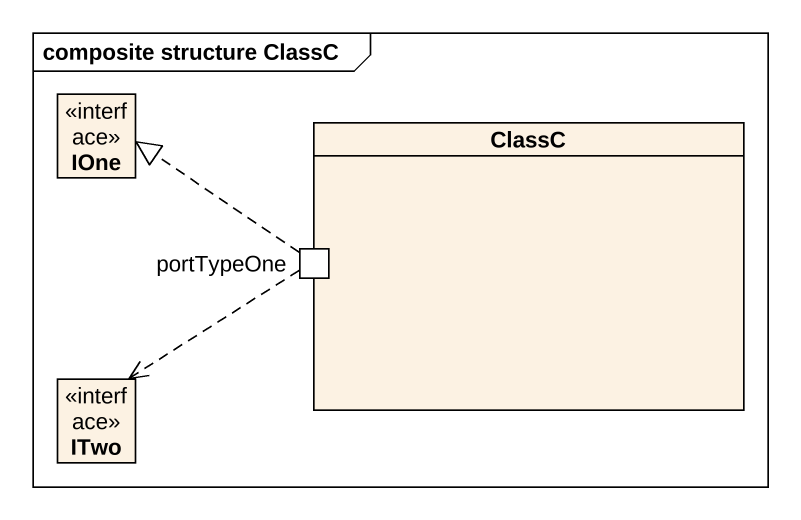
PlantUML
@startuml
mainframe composite structure ClassC
allowmixing
hide circle
hide empty members
interface IOne
rectangle ClassC {
  port portTypeOne
}
interface ITwo
portTypeOne .left.|> IOne
portTypeOne ..> ITwo
@enduml
